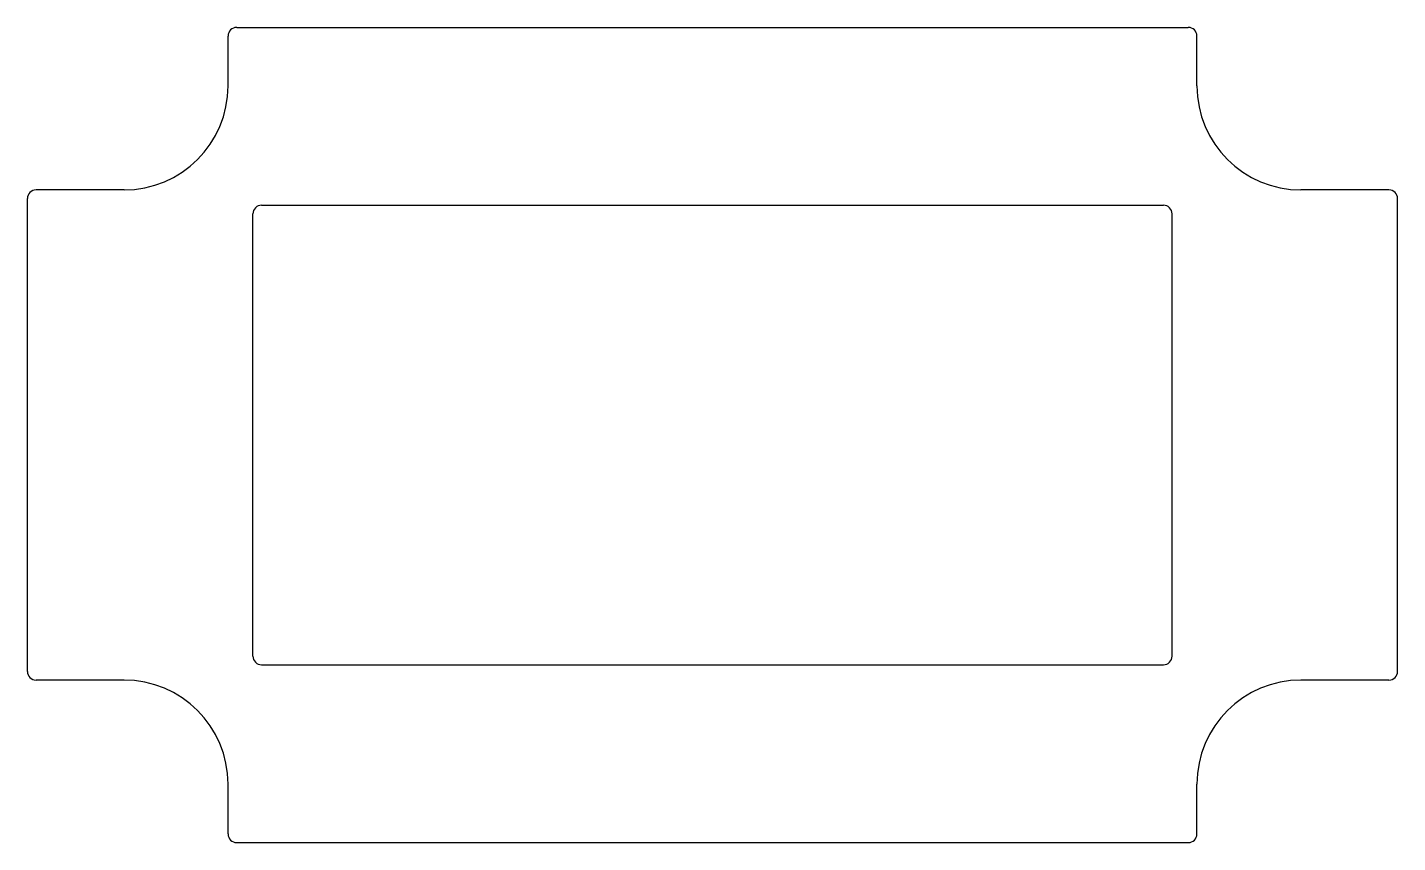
# Model space of a CAD drawing. Extents: x -39.5 to 39.5, y -23.5 to 23.5.
import ezdxf

# ---------------------------------------------------------------- set-up
doc = ezdxf.new("R2010")
doc.units = 0
doc.header["$LTSCALE"] = 0.5
doc.header["$MEASUREMENT"] = 0
doc.layers.add('OBJECT', color=7, linetype='CONTINUOUS')

msp = doc.modelspace()

# ---------------------------------------------------------------- linework, layer by layer
at = {"layer": 'OBJECT'}
for p, q in [((-27.9306, 20.1304), (-27.9306, 23)), ((-27.4306, 23.5), (27.4306, 23.5)), ((27.9306, 20.1304), (27.9306, 23)), ((-39.5, -13.6304), (-39.5, 13.6304)), ((-33.9306, 14.1304), (-39, 14.1304)), ((39, 14.1304), (33.9306, 14.1304)), ((39.5, -13.6304), (39.5, 13.6304)), ((-26.5, -12.75), (-26.5, 12.75)), ((-26, 13.25), (26, 13.25)), ((26.5, -12.75), (26.5, 12.75)), ((-26, -13.25), (26, -13.25)), ((-33.9306, -14.1304), (-39, -14.1304)), ((39, -14.1304), (33.9306, -14.1304)), ((-27.9306, -23), (-27.9306, -20.1304)), ((27.9306, -23), (27.9306, -20.1304)), ((-27.4306, -23.5), (27.4306, -23.5))]:
    msp.add_line(p, q, dxfattribs=at)
for centre, radius, start, end in [((-27.4306, 23), 0.5, 90, 180), ((27.4306, 23), 0.5, 0, 90), ((-33.9306, 20.1304), 6, 270, 0), ((33.9306, 20.1304), 6, 180, 270), ((-39, 13.6304), 0.5, 90, 180), ((39, 13.6304), 0.5, 0, 90), ((-26, 12.75), 0.5, 90, 180), ((26, 12.75), 0.5, 0, 90), ((-26, -12.75), 0.5, 180, 270), ((26, -12.75), 0.5, 270, 0), ((-39, -13.6304), 0.5, 180, 270), ((-33.9306, -20.1304), 6, 0, 90), ((33.9306, -20.1304), 6, 90, 180), ((39, -13.6304), 0.5, 270, 0), ((-27.4306, -23), 0.5, 180, 270), ((27.4306, -23), 0.5, 270, 0)]:
    msp.add_arc(centre, radius, start, end, dxfattribs=at)

doc.saveas('drawing.dxf')
